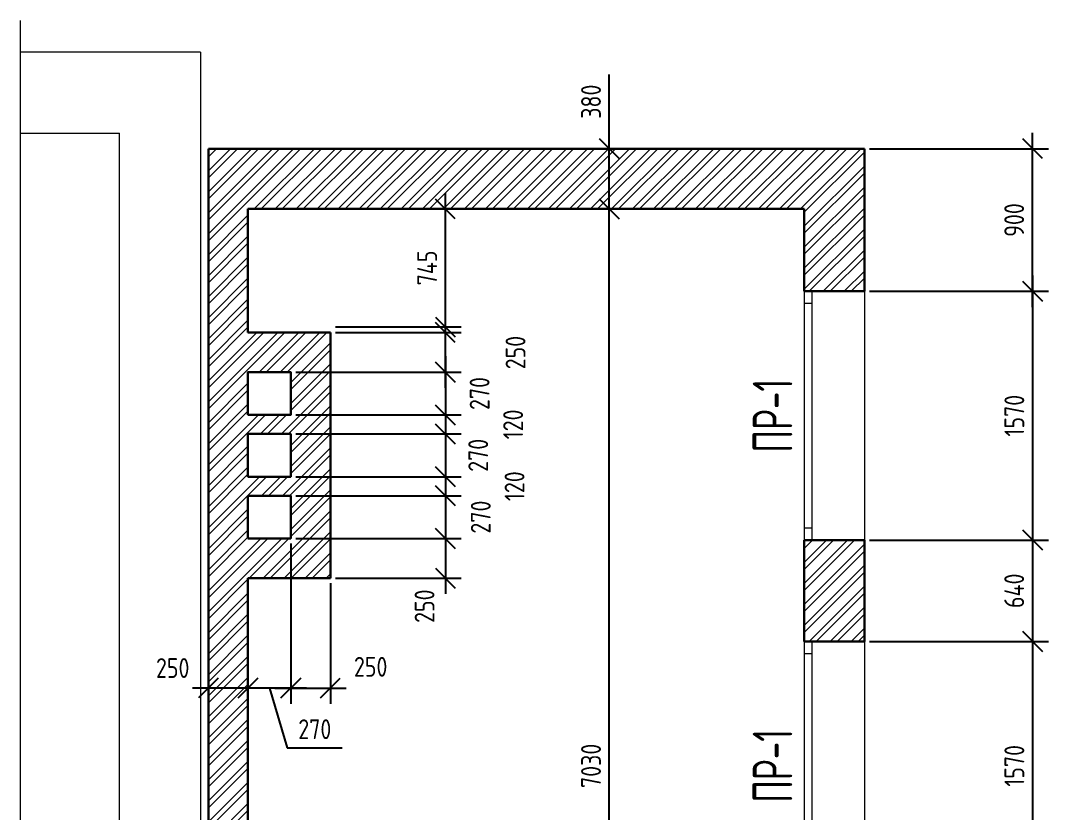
# Model space of a CAD drawing. Header units: millimetres. Extents: x -69913 to 106360, y -63759 to 35456.
# Drawn here: x -3410 to 3075, y 30451 to 35456 of the extents above; entities that cross this region are included whole.
import ezdxf
from ezdxf.enums import TextEntityAlignment as Align

# ---------------------------------------------------------------- set-up
doc = ezdxf.new("R2010")
doc.units = ezdxf.units.MM
doc.header["$MEASUREMENT"] = 0
for name, color, linetype, lineweight in [('Кирпич силикат', 31, 'Continuous', 30), ('Окна ARCHICAD_Ном._пера__1', 7, 'Continuous', 13), ('размеры', 4, 'Continuous', 15), ('текст', 1, 'Continuous', 25), ('штриховка', 8, 'Continuous', 20)]:
    doc.layers.add(name, color=color, linetype=linetype, lineweight=lineweight)
doc.styles.add('ГОСТ 2.304', font='CS_Gost2304.shx')
doc.dimstyles.new('СПДС', dxfattribs={"dimscale": 100, "dimtxt": 2.5, "dimasz": 2.5, "dimexe": 2, "dimexo": 0.625, "dimgap": 1, "dimtad": 1, "dimdec": 0, "dimtxsty": 'ГОСТ 2.304', "dimblk": 'OBLIQUE', "dimblk1": 'OBLIQUE', "dimblk2": 'OBLIQUE', "dimcen": 2.5, "dimdle": 2, "dimadec": 0, "dimazin": 2, "dimtfac": 0.75, "dimtdec": 4, "dimtmove": 1, "dimatfit": 3, "dimfxl": 1, "dimtfill": 1, "dimtolj": 1, "dimarcsym": 1})
pattern_1 = [(45, (-48302.65, -220387.35), (-66.29126, 66.29126), []), (45, (-48258.46, -220387.35), (-66.29126, 66.29126), [])]

# ---------------------------------------------------------------- blocks, each defined once
blk = doc.blocks.new('Окно 21')
at = {"layer": 'Окна ARCHICAD_Ном._пера__1', "color": 7, "linetype": 'Continuous', "lineweight": 13}
for p, q in [((-785, 0), (785, 0)), ((-785, 0), (-710, 0)), ((-785, 0), (-785, -50)), ((-785, 0), (-785, -50)), ((-710, 0), (-710, -50)), ((-710, 0), (710, 0)), ((710, -50), (710, 0)), ((710, 0), (785, 0)), ((785, 0), (785, -50)), ((785, 0), (785, -50)), ((-710, -50), (-785, -50)), ((-785, -50), (-785, -380)), ((710, -50), (-710, -50)), ((785, -50), (710, -50)), ((785, -50), (785, -380)), ((-785, -380), (785, -380))]:
    blk.add_line(p, q, dxfattribs=at)
blk = doc.blocks.new('_Oblique')
at = {"color": 0, "linetype": 'ByBlock', "lineweight": -2}
blk.add_line((-0.5, -0.5), (0.5, 0.5), dxfattribs=at)
blk = doc.blocks.new('*D6')
at = {"layer": 'размеры', "color": 0, "lineweight": -2, "ltscale": 100, "transparency": 16777216}
for p, q in [((2975.5, 33646.7), (2975.5, 34746.7)), ((1945.9, 34646.7), (3075.5, 34646.7)), ((1945.9, 33746.7), (3075.5, 33746.7))]:
    blk.add_line(p, q, dxfattribs=at)
at = {"layer": 'размеры', "color": 0, "lineweight": -2, "ltscale": 100, "transparency": 16777216, "xscale": 125, "yscale": 125, "zscale": 125}
for p, rotation in [((2975.5, 34646.7), 90), ((2975.5, 33746.7), 270)]:
    blk.add_blockref('_Oblique', p, dxfattribs=dict(at, rotation=rotation))
at = {"layer": 'размеры', "color": 0, "ltscale": 100, "transparency": 16777216, "insert": (2859.4, 34196.7), "char_height": 125, "attachment_point": 5, "rotation": 90, "style": 'ГОСТ 2.304', "bg_fill": 3, "box_fill_scale": 1.25, "bg_fill_color": 256, "bg_fill_true_color": 13158600, "bg_fill_transparency": 0}
blk.add_mtext('\\A1;900', dxfattribs=at)
blk = doc.blocks.new('*D4')
at = {"layer": 'размеры', "color": 0, "lineweight": -2, "ltscale": 100, "transparency": 16777216}
for p, q in [((2975.5, 33846.7), (2975.5, 32076.7)), ((1945.9, 33746.7), (3075.5, 33746.7)), ((1945.9, 32176.7), (3075.5, 32176.7))]:
    blk.add_line(p, q, dxfattribs=at)
at = {"layer": 'размеры', "color": 0, "lineweight": -2, "ltscale": 100, "transparency": 16777216, "xscale": 125, "yscale": 125, "zscale": 125}
for p, rotation in [((2975.5, 33746.7), 90), ((2975.5, 32176.7), 270)]:
    blk.add_blockref('_Oblique', p, dxfattribs=dict(at, rotation=rotation))
at = {"layer": 'размеры', "color": 0, "ltscale": 100, "transparency": 16777216, "insert": (2860.4, 32961.7), "char_height": 125, "attachment_point": 5, "rotation": 90, "style": 'ГОСТ 2.304', "bg_fill": 3, "box_fill_scale": 1.25, "bg_fill_color": 256, "bg_fill_true_color": 13158600, "bg_fill_transparency": 0}
blk.add_mtext('\\A1;1570', dxfattribs=at)
blk = doc.blocks.new('*D5')
at = {"layer": 'размеры', "color": 0, "lineweight": -2, "ltscale": 100, "transparency": 16777216}
for p, q in [((2975.5, 32276.7), (2975.5, 31436.7)), ((1945.9, 32176.7), (3075.5, 32176.7)), ((1945.9, 31536.7), (3075.5, 31536.7))]:
    blk.add_line(p, q, dxfattribs=at)
at = {"layer": 'размеры', "color": 0, "lineweight": -2, "ltscale": 100, "transparency": 16777216, "xscale": 125, "yscale": 125, "zscale": 125}
for p, rotation in [((2975.5, 32176.7), 90), ((2975.5, 31536.7), 270)]:
    blk.add_blockref('_Oblique', p, dxfattribs=dict(at, rotation=rotation))
at = {"layer": 'размеры', "color": 0, "ltscale": 100, "transparency": 16777216, "insert": (2859.4, 31856.7), "char_height": 125, "attachment_point": 5, "rotation": 90, "style": 'ГОСТ 2.304', "bg_fill": 3, "box_fill_scale": 1.25, "bg_fill_color": 256, "bg_fill_true_color": 13158600, "bg_fill_transparency": 0}
blk.add_mtext('\\A1;640', dxfattribs=at)
blk = doc.blocks.new('*D7')
at = {"layer": 'размеры', "color": 0, "lineweight": -2, "ltscale": 100, "transparency": 16777216}
for p, q in [((2975.5, 31636.7), (2975.5, 29866.7)), ((1945.9, 31536.7), (3075.5, 31536.7)), ((1945.9, 29966.7), (3075.5, 29966.7))]:
    blk.add_line(p, q, dxfattribs=at)
at = {"layer": 'размеры', "color": 0, "lineweight": -2, "ltscale": 100, "transparency": 16777216, "xscale": 125, "yscale": 125, "zscale": 125}
for p, rotation in [((2975.5, 31536.7), 90), ((2975.5, 29966.7), 270)]:
    blk.add_blockref('_Oblique', p, dxfattribs=dict(at, rotation=rotation))
at = {"layer": 'размеры', "color": 0, "ltscale": 100, "transparency": 16777216, "insert": (2860.4, 30751.7), "char_height": 125, "attachment_point": 5, "rotation": 90, "style": 'ГОСТ 2.304', "bg_fill": 3, "box_fill_scale": 1.25, "bg_fill_color": 256, "bg_fill_true_color": 13158600, "bg_fill_transparency": 0}
blk.add_mtext('\\A1;1570', dxfattribs=at)
blk = doc.blocks.new('*D14')
at = {"layer": 'размеры', "color": 0, "lineweight": -2, "ltscale": 100, "transparency": 16777216}
for p, q in [((304.3, 34646.7), (304.3, 35115.4)), ((304.3, 34266.7), (304.3, 34746.7)), ((1883.4, 34646.7), (204.3, 34646.7)), ((1503.4, 34266.7), (204.3, 34266.7))]:
    blk.add_line(p, q, dxfattribs=at)
at = {"layer": 'размеры', "color": 0, "lineweight": -2, "ltscale": 100, "transparency": 16777216, "xscale": 125, "yscale": 125, "zscale": 125}
for p, rotation in [((304.3, 34646.7), 90), ((304.3, 34266.7), 270)]:
    blk.add_blockref('_Oblique', p, dxfattribs=dict(at, rotation=rotation))
at = {"layer": 'размеры', "color": 0, "ltscale": 100, "transparency": 16777216, "insert": (189.2, 34943.6), "char_height": 125, "attachment_point": 5, "rotation": 90, "style": 'ГОСТ 2.304', "bg_fill": 3, "box_fill_scale": 1.25, "bg_fill_color": 256, "bg_fill_true_color": 13158600, "bg_fill_transparency": 0}
blk.add_mtext('\\A1;380', dxfattribs=at)
blk = doc.blocks.new('*D15')
at = {"layer": 'размеры', "color": 0, "lineweight": -2, "ltscale": 100, "transparency": 16777216}
for p, q in [((304.3, 27136.7), (304.3, 34366.7)), ((1503.4, 34266.7), (204.3, 34266.7)), ((1503.4, 27236.7), (204.3, 27236.7))]:
    blk.add_line(p, q, dxfattribs=at)
at = {"layer": 'размеры', "color": 0, "lineweight": -2, "ltscale": 100, "transparency": 16777216, "xscale": 125, "yscale": 125, "zscale": 125}
for p, rotation in [((304.3, 34266.7), 90), ((304.3, 27236.7), 270)]:
    blk.add_blockref('_Oblique', p, dxfattribs=dict(at, rotation=rotation))
at = {"layer": 'размеры', "color": 0, "ltscale": 100, "transparency": 16777216, "insert": (189.2, 30751.7), "char_height": 125, "attachment_point": 5, "rotation": 90, "style": 'ГОСТ 2.304', "bg_fill": 3, "box_fill_scale": 1.25, "bg_fill_color": 256, "bg_fill_true_color": 13158600, "bg_fill_transparency": 0}
blk.add_mtext('\\A1;7030', dxfattribs=at)
blk = doc.blocks.new('*D18')
at = {"layer": 'размеры', "color": 0, "lineweight": -2, "ltscale": 50, "transparency": 16777216}
for p, q in [((-729.9, 33136.7), (-729.9, 33586.7)), ((-1424.1, 33486.7), (-629.9, 33486.7)), ((-1674.1, 33236.7), (-629.9, 33236.7))]:
    blk.add_line(p, q, dxfattribs=at)
at = {"layer": 'размеры', "color": 0, "lineweight": -2, "ltscale": 50, "transparency": 16777216, "xscale": 125, "yscale": 125, "zscale": 125}
for p, rotation in [((-729.9, 33486.7), 90), ((-729.9, 33236.7), 270)]:
    blk.add_blockref('_Oblique', p, dxfattribs=dict(at, rotation=rotation))
at = {"layer": 'размеры', "color": 0, "ltscale": 50, "transparency": 16777216, "insert": (-286.9, 33360), "char_height": 125, "attachment_point": 5, "rotation": 90, "style": 'ГОСТ 2.304', "bg_fill": 3, "box_fill_scale": 1.25, "bg_fill_color": 256, "bg_fill_true_color": 13158600, "bg_fill_transparency": 0}
blk.add_mtext('\\A1;250', dxfattribs=at)
blk = doc.blocks.new('*D19')
at = {"layer": 'размеры', "color": 0, "lineweight": -2, "ltscale": 50, "transparency": 16777216}
for p, q in [((-729.9, 33336.7), (-729.9, 32866.7)), ((-1674.1, 33236.7), (-629.9, 33236.7)), ((-1674.1, 32966.7), (-629.9, 32966.7))]:
    blk.add_line(p, q, dxfattribs=at)
at = {"layer": 'размеры', "color": 0, "lineweight": -2, "ltscale": 50, "transparency": 16777216, "xscale": 125, "yscale": 125, "zscale": 125}
for p, rotation in [((-729.9, 33236.7), 90), ((-729.9, 32966.7), 270)]:
    blk.add_blockref('_Oblique', p, dxfattribs=dict(at, rotation=rotation))
at = {"layer": 'размеры', "color": 0, "ltscale": 50, "transparency": 16777216, "insert": (-513.7, 33101.7), "char_height": 125, "attachment_point": 5, "rotation": 90, "style": 'ГОСТ 2.304', "bg_fill": 3, "box_fill_scale": 1.25, "bg_fill_color": 256, "bg_fill_true_color": 13158600, "bg_fill_transparency": 0}
blk.add_mtext('\\A1;270', dxfattribs=at)
blk = doc.blocks.new('*D20')
at = {"layer": 'размеры', "color": 0, "lineweight": -2, "ltscale": 50, "transparency": 16777216}
for p, q in [((-729.9, 33066.7), (-729.9, 32746.7)), ((-1674.1, 32966.7), (-629.9, 32966.7)), ((-1674.1, 32846.7), (-629.9, 32846.7))]:
    blk.add_line(p, q, dxfattribs=at)
at = {"layer": 'размеры', "color": 0, "lineweight": -2, "ltscale": 50, "transparency": 16777216, "xscale": 125, "yscale": 125, "zscale": 125}
for p, rotation in [((-729.9, 32966.7), 90), ((-729.9, 32846.7), 270)]:
    blk.add_blockref('_Oblique', p, dxfattribs=dict(at, rotation=rotation))
at = {"layer": 'размеры', "color": 0, "ltscale": 50, "transparency": 16777216, "insert": (-302.3, 32906.7), "char_height": 125, "attachment_point": 5, "rotation": 90, "style": 'ГОСТ 2.304', "bg_fill": 3, "box_fill_scale": 1.25, "bg_fill_color": 256, "bg_fill_true_color": 13158600, "bg_fill_transparency": 0}
blk.add_mtext('\\A1;120', dxfattribs=at)
blk = doc.blocks.new('*D21')
at = {"layer": 'размеры', "color": 0, "lineweight": -2, "ltscale": 50, "transparency": 16777216}
for p, q in [((-729.9, 32946.7), (-729.9, 32476.7)), ((-1674.1, 32846.7), (-629.9, 32846.7)), ((-1674.1, 32576.7), (-629.9, 32576.7))]:
    blk.add_line(p, q, dxfattribs=at)
at = {"layer": 'размеры', "color": 0, "lineweight": -2, "ltscale": 50, "transparency": 16777216, "xscale": 125, "yscale": 125, "zscale": 125}
for p, rotation in [((-729.9, 32846.7), 90), ((-729.9, 32576.7), 270)]:
    blk.add_blockref('_Oblique', p, dxfattribs=dict(at, rotation=rotation))
at = {"layer": 'размеры', "color": 0, "ltscale": 50, "transparency": 16777216, "insert": (-522.4, 32711.7), "char_height": 125, "attachment_point": 5, "rotation": 90, "style": 'ГОСТ 2.304', "bg_fill": 3, "box_fill_scale": 1.25, "bg_fill_color": 256, "bg_fill_true_color": 13158600, "bg_fill_transparency": 0}
blk.add_mtext('\\A1;270', dxfattribs=at)
blk = doc.blocks.new('*D22')
at = {"layer": 'размеры', "color": 0, "lineweight": -2, "ltscale": 50, "transparency": 16777216}
for p, q in [((-729.9, 32676.7), (-729.9, 32356.7)), ((-1674.1, 32576.7), (-629.9, 32576.7)), ((-1674.1, 32456.7), (-629.9, 32456.7))]:
    blk.add_line(p, q, dxfattribs=at)
at = {"layer": 'размеры', "color": 0, "lineweight": -2, "ltscale": 50, "transparency": 16777216, "xscale": 125, "yscale": 125, "zscale": 125}
for p, rotation in [((-729.9, 32576.7), 90), ((-729.9, 32456.7), 270)]:
    blk.add_blockref('_Oblique', p, dxfattribs=dict(at, rotation=rotation))
at = {"layer": 'размеры', "color": 0, "ltscale": 50, "transparency": 16777216, "insert": (-293.3, 32516.7), "char_height": 125, "attachment_point": 5, "rotation": 90, "style": 'ГОСТ 2.304', "bg_fill": 3, "box_fill_scale": 1.25, "bg_fill_color": 256, "bg_fill_true_color": 13158600, "bg_fill_transparency": 0}
blk.add_mtext('\\A1;120', dxfattribs=at)
blk = doc.blocks.new('*D23')
at = {"layer": 'размеры', "color": 0, "lineweight": -2, "ltscale": 50, "transparency": 16777216}
for p, q in [((-729.9, 32556.7), (-729.9, 32086.7)), ((-1674.1, 32456.7), (-629.9, 32456.7)), ((-1674.1, 32186.7), (-629.9, 32186.7))]:
    blk.add_line(p, q, dxfattribs=at)
at = {"layer": 'размеры', "color": 0, "lineweight": -2, "ltscale": 50, "transparency": 16777216, "xscale": 125, "yscale": 125, "zscale": 125}
for p, rotation in [((-729.9, 32456.7), 90), ((-729.9, 32186.7), 270)]:
    blk.add_blockref('_Oblique', p, dxfattribs=dict(at, rotation=rotation))
at = {"layer": 'размеры', "color": 0, "ltscale": 50, "transparency": 16777216, "insert": (-506.5, 32321.7), "char_height": 125, "attachment_point": 5, "rotation": 90, "style": 'ГОСТ 2.304', "bg_fill": 3, "box_fill_scale": 1.25, "bg_fill_color": 256, "bg_fill_true_color": 13158600, "bg_fill_transparency": 0}
blk.add_mtext('\\A1;270', dxfattribs=at)
blk = doc.blocks.new('*D24')
at = {"layer": 'размеры', "color": 0, "lineweight": -2, "ltscale": 50, "transparency": 16777216}
for p, q in [((-729.9, 32286.7), (-729.9, 31836.7)), ((-1674.1, 32186.7), (-629.9, 32186.7)), ((-1424.1, 31936.7), (-629.9, 31936.7))]:
    blk.add_line(p, q, dxfattribs=at)
at = {"layer": 'размеры', "color": 0, "lineweight": -2, "ltscale": 50, "transparency": 16777216, "xscale": 125, "yscale": 125, "zscale": 125, "rotation": 90}
blk.add_blockref('_Oblique', (-729.9, 32186.7), dxfattribs=at)
at = {"layer": 'размеры', "color": 0, "ltscale": 50, "transparency": 16777216, "insert": (-861.1, 31759.5), "char_height": 125, "attachment_point": 5, "rotation": 90, "style": 'ГОСТ 2.304', "bg_fill": 3, "box_fill_scale": 1.25, "bg_fill_color": 256, "bg_fill_true_color": 13158600, "bg_fill_transparency": 0}
blk.add_mtext('\\A1;250', dxfattribs=at)
at = {"layer": 'размеры', "color": 0, "lineweight": -2, "ltscale": 50, "transparency": 16777216, "xscale": 125, "yscale": 125, "zscale": 125, "rotation": 270}
blk.add_blockref('_Oblique', (-729.9, 31936.7), dxfattribs=at)
blk = doc.blocks.new('*D25')
at = {"layer": 'размеры', "color": 0, "lineweight": -2, "ltscale": 50, "transparency": 16777216}
for p, q in [((-1705.3, 32155.4), (-1705.3, 31142.8)), ((-1455.3, 31905.4), (-1455.3, 31142.8)), ((-1805.3, 31242.8), (-1355.3, 31242.8))]:
    blk.add_line(p, q, dxfattribs=at)
at = {"layer": 'размеры', "color": 0, "lineweight": -2, "ltscale": 50, "transparency": 16777216, "xscale": 125, "yscale": 125, "zscale": 125, "rotation": 180}
blk.add_blockref('_Oblique', (-1705.3, 31242.8), dxfattribs=at)
at = {"layer": 'размеры', "color": 0, "lineweight": -2, "ltscale": 50, "transparency": 16777216, "xscale": 125, "yscale": 125, "zscale": 125}
blk.add_blockref('_Oblique', (-1455.3, 31242.8), dxfattribs=at)
at = {"layer": 'размеры', "color": 0, "ltscale": 50, "transparency": 16777216, "insert": (-1201.1, 31376.9), "char_height": 125, "attachment_point": 5, "style": 'ГОСТ 2.304', "bg_fill": 3, "box_fill_scale": 1.25, "bg_fill_color": 256, "bg_fill_true_color": 13158600, "bg_fill_transparency": 0}
blk.add_mtext('\\A1;250', dxfattribs=at)
blk = doc.blocks.new('*D26')
at = {"layer": 'размеры', "color": 0, "lineweight": -2, "ltscale": 50, "transparency": 16777216}
for p, q in [((-1705.3, 32155.4), (-1705.3, 31142.8)), ((-1975.3, 31905.4), (-1975.3, 31142.8)), ((-1605.3, 31242.8), (-2075.3, 31242.8)), ((-1840.3, 31242.8), (-1727.2, 30865.8)), ((-1727.2, 30865.8), (-1380.4, 30865.8))]:
    blk.add_line(p, q, dxfattribs=at)
at = {"layer": 'размеры', "color": 0, "lineweight": -2, "ltscale": 50, "transparency": 16777216, "xscale": 125, "yscale": 125, "zscale": 125, "rotation": 180}
blk.add_blockref('_Oblique', (-1975.3, 31242.8), dxfattribs=at)
at = {"layer": 'размеры', "color": 0, "lineweight": -2, "ltscale": 50, "transparency": 16777216, "xscale": 125, "yscale": 125, "zscale": 125}
blk.add_blockref('_Oblique', (-1705.3, 31242.8), dxfattribs=at)
at = {"layer": 'размеры', "color": 0, "ltscale": 50, "transparency": 16777216, "insert": (-1553.8, 30983.1), "char_height": 125, "attachment_point": 5, "style": 'ГОСТ 2.304', "bg_fill": 3, "box_fill_scale": 1.25, "bg_fill_color": 256, "bg_fill_true_color": 13158600, "bg_fill_transparency": 0}
blk.add_mtext('\\A1;270', dxfattribs=at)
blk = doc.blocks.new('*D27')
at = {"layer": 'размеры', "color": 0, "lineweight": -2, "ltscale": 50, "transparency": 16777216}
for p, q in [((-2225.3, 31940.4), (-2225.3, 31142.8)), ((-1975.3, 31905.4), (-1975.3, 31142.8)), ((-1875.3, 31242.8), (-2325.3, 31242.8))]:
    blk.add_line(p, q, dxfattribs=at)
at = {"layer": 'размеры', "color": 0, "lineweight": -2, "ltscale": 50, "transparency": 16777216, "xscale": 125, "yscale": 125, "zscale": 125}
blk.add_blockref('_Oblique', (-1975.3, 31242.8), dxfattribs=at)
at = {"layer": 'размеры', "color": 0, "ltscale": 50, "transparency": 16777216, "insert": (-2450.2, 31369.1), "char_height": 125, "attachment_point": 5, "style": 'ГОСТ 2.304', "bg_fill": 3, "box_fill_scale": 1.25, "bg_fill_color": 256, "bg_fill_true_color": 13158600, "bg_fill_transparency": 0}
blk.add_mtext('\\A1;250', dxfattribs=at)
at = {"layer": 'размеры', "color": 0, "lineweight": -2, "ltscale": 50, "transparency": 16777216, "xscale": 125, "yscale": 125, "zscale": 125, "rotation": 180}
blk.add_blockref('_Oblique', (-2225.3, 31242.8), dxfattribs=at)
blk = doc.blocks.new('*D28')
at = {"layer": 'размеры', "color": 0, "lineweight": -2, "ltscale": 50, "transparency": 16777216}
for p, q in [((-729.9, 33421.7), (-729.9, 34366.7)), ((-1424.1, 34266.7), (-629.9, 34266.7)), ((-1424.1, 33521.7), (-629.9, 33521.7))]:
    blk.add_line(p, q, dxfattribs=at)
at = {"layer": 'размеры', "color": 0, "lineweight": -2, "ltscale": 50, "transparency": 16777216, "xscale": 125, "yscale": 125, "zscale": 125}
for p, rotation in [((-729.9, 34266.7), 90), ((-729.9, 33521.7), 270)]:
    blk.add_blockref('_Oblique', p, dxfattribs=dict(at, rotation=rotation))
at = {"layer": 'размеры', "color": 0, "ltscale": 50, "transparency": 16777216, "insert": (-844.9, 33894.2), "char_height": 125, "attachment_point": 5, "rotation": 90, "style": 'ГОСТ 2.304', "bg_fill": 3, "box_fill_scale": 1.25, "bg_fill_color": 256, "bg_fill_true_color": 13158600, "bg_fill_transparency": 0}
blk.add_mtext('\\A1;745', dxfattribs=at)

msp = doc.modelspace()

# ---------------------------------------------------------------- hatches: boundary and pattern name
at = {"layer": 'штриховка', "ltscale": 50}
h = msp.add_hatch(dxfattribs=at)
h.set_pattern_fill('ANSI32', color=256, scale=250, style=0)
h.set_pattern_definition(pattern_1)
h.paths.add_polyline_path([(-1975.3, 31936.7), (-1455.3, 31936.7), (-1455.3, 33486.7), (-1975.3, 33486.7), (-1975.3, 34266.7), (1534.7, 34266.7), (1534.7, 33746.7), (1584.7, 33746.7), (1914.7, 33746.7), (1914.7, 34646.7), (-1975.3, 34646.7), (-2225.3, 34646.7), (-2225.3, 26856.7), (-1975.3, 26856.7), (-1455.3, 26856.7), (-1455.3, 27236.7), (-1975.3, 27236.7)])
h.paths.add_polyline_path([(-1975.3, 32186.7), (-1975.3, 32456.7), (-1705.3, 32456.7), (-1705.3, 32186.7)], flags=16)
h.paths.add_polyline_path([(-1975.3, 32576.7), (-1975.3, 32846.7), (-1705.3, 32846.7), (-1705.3, 32576.7)], flags=16)
h.paths.add_polyline_path([(-1975.3, 32966.7), (-1975.3, 33236.7), (-1705.3, 33236.7), (-1705.3, 32966.7)], flags=16)
h = msp.add_hatch(dxfattribs=at)
h.set_pattern_fill('ANSI32', color=256, scale=250, style=0)
h.set_pattern_definition(pattern_1)
h.paths.add_polyline_path([(1914.7, 32176.7), (1584.7, 32176.7), (1534.7, 32176.7), (1534.7, 31536.7), (1914.7, 31536.7)])

# ---------------------------------------------------------------- linework, layer by layer
at = {"layer": 'Кирпич силикат', "lineweight": 15, "ltscale": 40}
for p, q in [((-2275.3, 35255.7), (-2275.3, 23045.7)), ((-2785.3, 29335.7), (-2785.3, 34745.7))]:
    msp.add_line(p, q, dxfattribs=at)
at = {"layer": 'Кирпич силикат', "ltscale": 20}
for p, q in [((-1975.3, 34646.7), (-2225.3, 34646.7)), ((-2225.3, 34646.7), (-2225.3, 26856.7)), ((-1975.3, 34266.7), (-1975.3, 33486.7)), ((1534.7, 33746.7), (1584.7, 33746.7)), ((1584.7, 33746.7), (1914.7, 33746.7)), ((1534.7, 32176.7), (1584.7, 32176.7)), ((1584.7, 32176.7), (1914.7, 32176.7)), ((-1975.3, 31936.7), (-1975.3, 27236.7)), ((1534.7, 31536.7), (1584.7, 31536.7)), ((1584.7, 31536.7), (1914.7, 31536.7))]:
    msp.add_line(p, q, dxfattribs=at)
at = {"layer": 'Кирпич силикат', "ltscale": 100}
for p, q in [((-1455.3, 33486.7), (-1975.3, 33486.7)), ((-1455.3, 31936.7), (-1455.3, 33486.7)), ((-1975.3, 31936.7), (-1455.3, 31936.7))]:
    msp.add_line(p, q, dxfattribs=at)
at = {"layer": 'Кирпич силикат', "lineweight": 15, "ltscale": 40, "flags": 128}
for points in [[(-2275.3, 35255.7), (-3410.3, 35255.7)], [(-3410.3, 34745.7), (-2785.3, 34745.7)]]:
    msp.add_lwpolyline(points, dxfattribs=at)
at = {"layer": 'Кирпич силикат', "ltscale": 20, "flags": 128}
for points in [[(1914.7, 34646.7), (-1975.3, 34646.7)], [(1914.7, 33746.7), (1914.7, 34646.7)], [(-1975.3, 34266.7), (1534.7, 34266.7)], [(1534.7, 34266.7), (1534.7, 33746.7)], [(1534.7, 32176.7), (1534.7, 31536.7)], [(1914.7, 31536.7), (1914.7, 32176.7)]]:
    msp.add_lwpolyline(points, dxfattribs=at)
at = {"layer": 'Кирпич силикат', "ltscale": 100}
for points in [[(-1975.3, 32966.7), (-1705.3, 32966.7), (-1705.3, 33236.7), (-1975.3, 33236.7)], [(-1975.3, 32576.7), (-1705.3, 32576.7), (-1705.3, 32846.7), (-1975.3, 32846.7)], [(-1975.3, 32186.7), (-1705.3, 32186.7), (-1705.3, 32456.7), (-1975.3, 32456.7)]]:
    msp.add_lwpolyline(points, close=True, dxfattribs=at)
at = {"layer": 'размеры', "ltscale": 100}
msp.add_line((-3410.3, 29250.7), (-3410.3, 35455.7), dxfattribs=at)

# ---------------------------------------------------------------- block references
at = {"color": 7, "linetype": 'Continuous', "lineweight": 13, "xscale": -1, "zscale": 1000, "rotation": 90}
for p in [(1534.7, 32961.7), (1534.7, 30751.7)]:
    msp.add_blockref('Окно 21', p, dxfattribs=at)

# ---------------------------------------------------------------- next in the draw order: dimensions: what is measured, and where the dimension line sits
at = {"layer": 'размеры', "ltscale": 100}
dim = msp.add_linear_dim(base=(2975.5, 34646.7), p1=(1914.7, 33746.7), p2=(1914.7, 34646.7), angle=90, dimstyle='СПДС', override={"dimscale": 50}, dxfattribs=at)
dim.commit()
dim.dimension.update_dxf_attribs({"geometry": '*D6', "text_midpoint": (2859.4, 34196.7)})
at = {"layer": 'размеры', "ltscale": 50}
dim = msp.add_linear_dim(base=(-729.9, 33486.7), p1=(-1705.3, 33236.7), p2=(-1455.3, 33486.7), angle=90, dimstyle='СПДС', override={"dimscale": 50, "dimtmove": 2}, dxfattribs=at)
dim.commit()
dim.dimension.update_dxf_attribs({"geometry": '*D18', "text_midpoint": (-286.9, 33360), "dimtype": 160})

# ---------------------------------------------------------------- next in the draw order: dimensions: what is measured, and where the dimension line sits
at = {"layer": 'размеры', "ltscale": 100}
dim = msp.add_linear_dim(base=(304.3, 34266.7), p1=(1914.7, 34646.7), p2=(1534.7, 34266.7), angle=90, dimstyle='СПДС', override={"dimscale": 50, "dimtmove": 0}, dxfattribs=at)
dim.commit()
dim.dimension.update_dxf_attribs({"geometry": '*D14', "text_midpoint": (304.3, 34943.6), "dimtype": 160})
at = {"layer": 'размеры', "ltscale": 50}
dim = msp.add_linear_dim(base=(-729.9, 34266.7), p1=(-1455.3, 33521.7), p2=(-1455.3, 34266.7), angle=90, dimstyle='СПДС', override={"dimscale": 50}, dxfattribs=at)
dim.commit()
dim.dimension.update_dxf_attribs({"geometry": '*D28', "text_midpoint": (-844.9, 33894.2)})
at = {"layer": 'размеры', "ltscale": 100}
dim = msp.add_linear_dim(base=(2975.5, 32176.7), p1=(1914.7, 33746.7), p2=(1914.7, 32176.7), angle=90, dimstyle='СПДС', override={"dimscale": 50}, dxfattribs=at)
dim.commit()
dim.dimension.update_dxf_attribs({"geometry": '*D4', "text_midpoint": (2860.4, 32961.7)})
at = {"layer": 'размеры', "ltscale": 50}
dim = msp.add_linear_dim(base=(-729.9, 32966.7), p1=(-1705.3, 33236.7), p2=(-1705.3, 32966.7), angle=90, dimstyle='СПДС', override={"dimscale": 50, "dimtmove": 2}, dxfattribs=at)
dim.commit()
dim.dimension.update_dxf_attribs({"geometry": '*D19', "text_midpoint": (-513.7, 33101.7), "dimtype": 160})

# ---------------------------------------------------------------- next in the draw order: dimensions: what is measured, and where the dimension line sits
at = {"layer": 'размеры', "ltscale": 100}
for base, p1, p2, override, picture, middle in [((304.3, 34266.7), (1534.7, 27236.7), (1534.7, 34266.7), {"dimscale": 50, "dimtmove": 0}, '*D15', (189.2, 30751.7)), ((2975.5, 31536.7), (1914.7, 32176.7), (1914.7, 31536.7), {"dimscale": 50}, '*D5', (2859.4, 31856.7))]:
    dim = msp.add_linear_dim(base=base, p1=p1, p2=p2, angle=90, dimstyle='СПДС', override=override, dxfattribs=at)
    dim.commit()
    dim.dimension.update_dxf_attribs({"geometry": picture, "text_midpoint": middle})
at = {"layer": 'размеры', "ltscale": 50}
dim = msp.add_linear_dim(base=(-729.9, 32846.7), p1=(-1705.3, 32966.7), p2=(-1705.3, 32846.7), angle=90, dimstyle='СПДС', override={"dimscale": 50, "dimtmove": 2}, dxfattribs=at)
dim.commit()
dim.dimension.update_dxf_attribs({"geometry": '*D20', "text_midpoint": (-302.3, 32906.7), "dimtype": 160})

# ---------------------------------------------------------------- next in the draw order: texts
at = {"layer": 'текст', "color": 1, "linetype": 'Continuous', "style": 'ГОСТ 2.304', "width": 0.8}
for p in [(1534.7, 32961.7), (1534.7, 30751.7)]:
    msp.add_text('ПР-1', height=250, rotation=90, dxfattribs=at).set_placement(p, align=Align.BOTTOM_CENTER)

# ---------------------------------------------------------------- next in the draw order: dimensions: what is measured, and where the dimension line sits
at = {"layer": 'размеры', "ltscale": 50}
dim = msp.add_linear_dim(base=(-729.9, 32576.7), p1=(-1705.3, 32846.7), p2=(-1705.3, 32576.7), angle=90, dimstyle='СПДС', override={"dimscale": 50, "dimtmove": 2}, dxfattribs=at)
dim.commit()
dim.dimension.update_dxf_attribs({"geometry": '*D21', "text_midpoint": (-522.4, 32711.7), "dimtype": 160})
at = {"layer": 'размеры', "ltscale": 100}
dim = msp.add_linear_dim(base=(2975.5, 29966.7), p1=(1914.7, 31536.7), p2=(1914.7, 29966.7), angle=90, dimstyle='СПДС', override={"dimscale": 50}, dxfattribs=at)
dim.commit()
dim.dimension.update_dxf_attribs({"geometry": '*D7', "text_midpoint": (2860.4, 30751.7)})

# ---------------------------------------------------------------- next in the draw order: dimensions: what is measured, and where the dimension line sits
at = {"layer": 'размеры', "ltscale": 50}
dim = msp.add_linear_dim(base=(-729.9, 32456.7), p1=(-1705.3, 32576.7), p2=(-1705.3, 32456.7), angle=90, dimstyle='СПДС', override={"dimscale": 50, "dimtmove": 2}, dxfattribs=at)
dim.commit()
dim.dimension.update_dxf_attribs({"geometry": '*D22', "text_midpoint": (-293.3, 32516.7), "dimtype": 160})

# ---------------------------------------------------------------- next in the draw order: dimensions: what is measured, and where the dimension line sits
dim = msp.add_linear_dim(base=(-729.9, 32186.7), p1=(-1705.3, 32456.7), p2=(-1705.3, 32186.7), angle=90, dimstyle='СПДС', override={"dimscale": 50, "dimtmove": 2}, dxfattribs=at)
dim.commit()
dim.dimension.update_dxf_attribs({"geometry": '*D23', "text_midpoint": (-506.5, 32321.7), "dimtype": 160})

# ---------------------------------------------------------------- next in the draw order: dimensions: what is measured, and where the dimension line sits
dim = msp.add_linear_dim(base=(-729.9, 31936.7), p1=(-1705.3, 32186.7), p2=(-1455.3, 31936.7), angle=90, dimstyle='СПДС', override={"dimscale": 50, "dimtmove": 2}, dxfattribs=at)
dim.commit()
dim.dimension.update_dxf_attribs({"geometry": '*D24', "text_midpoint": (-861.1, 31759.5), "dimtype": 160})

# ---------------------------------------------------------------- next in the draw order: dimensions: what is measured, and where the dimension line sits
dim = msp.add_linear_dim(base=(-1455.3, 31242.8), p1=(-1705.3, 32186.7), p2=(-1455.3, 31936.7), dimstyle='СПДС', override={"dimscale": 50, "dimtmove": 2}, dxfattribs=at)
dim.commit()
dim.dimension.update_dxf_attribs({"geometry": '*D25', "text_midpoint": (-1201.1, 31376.9), "dimtype": 160})

# ---------------------------------------------------------------- next in the draw order: dimensions: what is measured, and where the dimension line sits
dim = msp.add_linear_dim(base=(-1975.3, 31242.8), p1=(-1705.3, 32186.7), p2=(-1975.3, 31936.7), dimstyle='СПДС', override={"dimscale": 50}, dxfattribs=at)
dim.commit()
dim.dimension.update_dxf_attribs({"geometry": '*D26', "text_midpoint": (-1677.2, 30983.1)})

# ---------------------------------------------------------------- next in the draw order: dimensions: what is measured, and where the dimension line sits
dim = msp.add_linear_dim(base=(-2225.3, 31242.8), p1=(-1975.3, 31936.7), p2=(-2225.3, 31971.7), dimstyle='СПДС', override={"dimscale": 50, "dimtmove": 2}, dxfattribs=at)
dim.commit()
dim.dimension.update_dxf_attribs({"geometry": '*D27', "text_midpoint": (-2450.2, 31369.1), "dimtype": 160})

doc.saveas('drawing.dxf')
